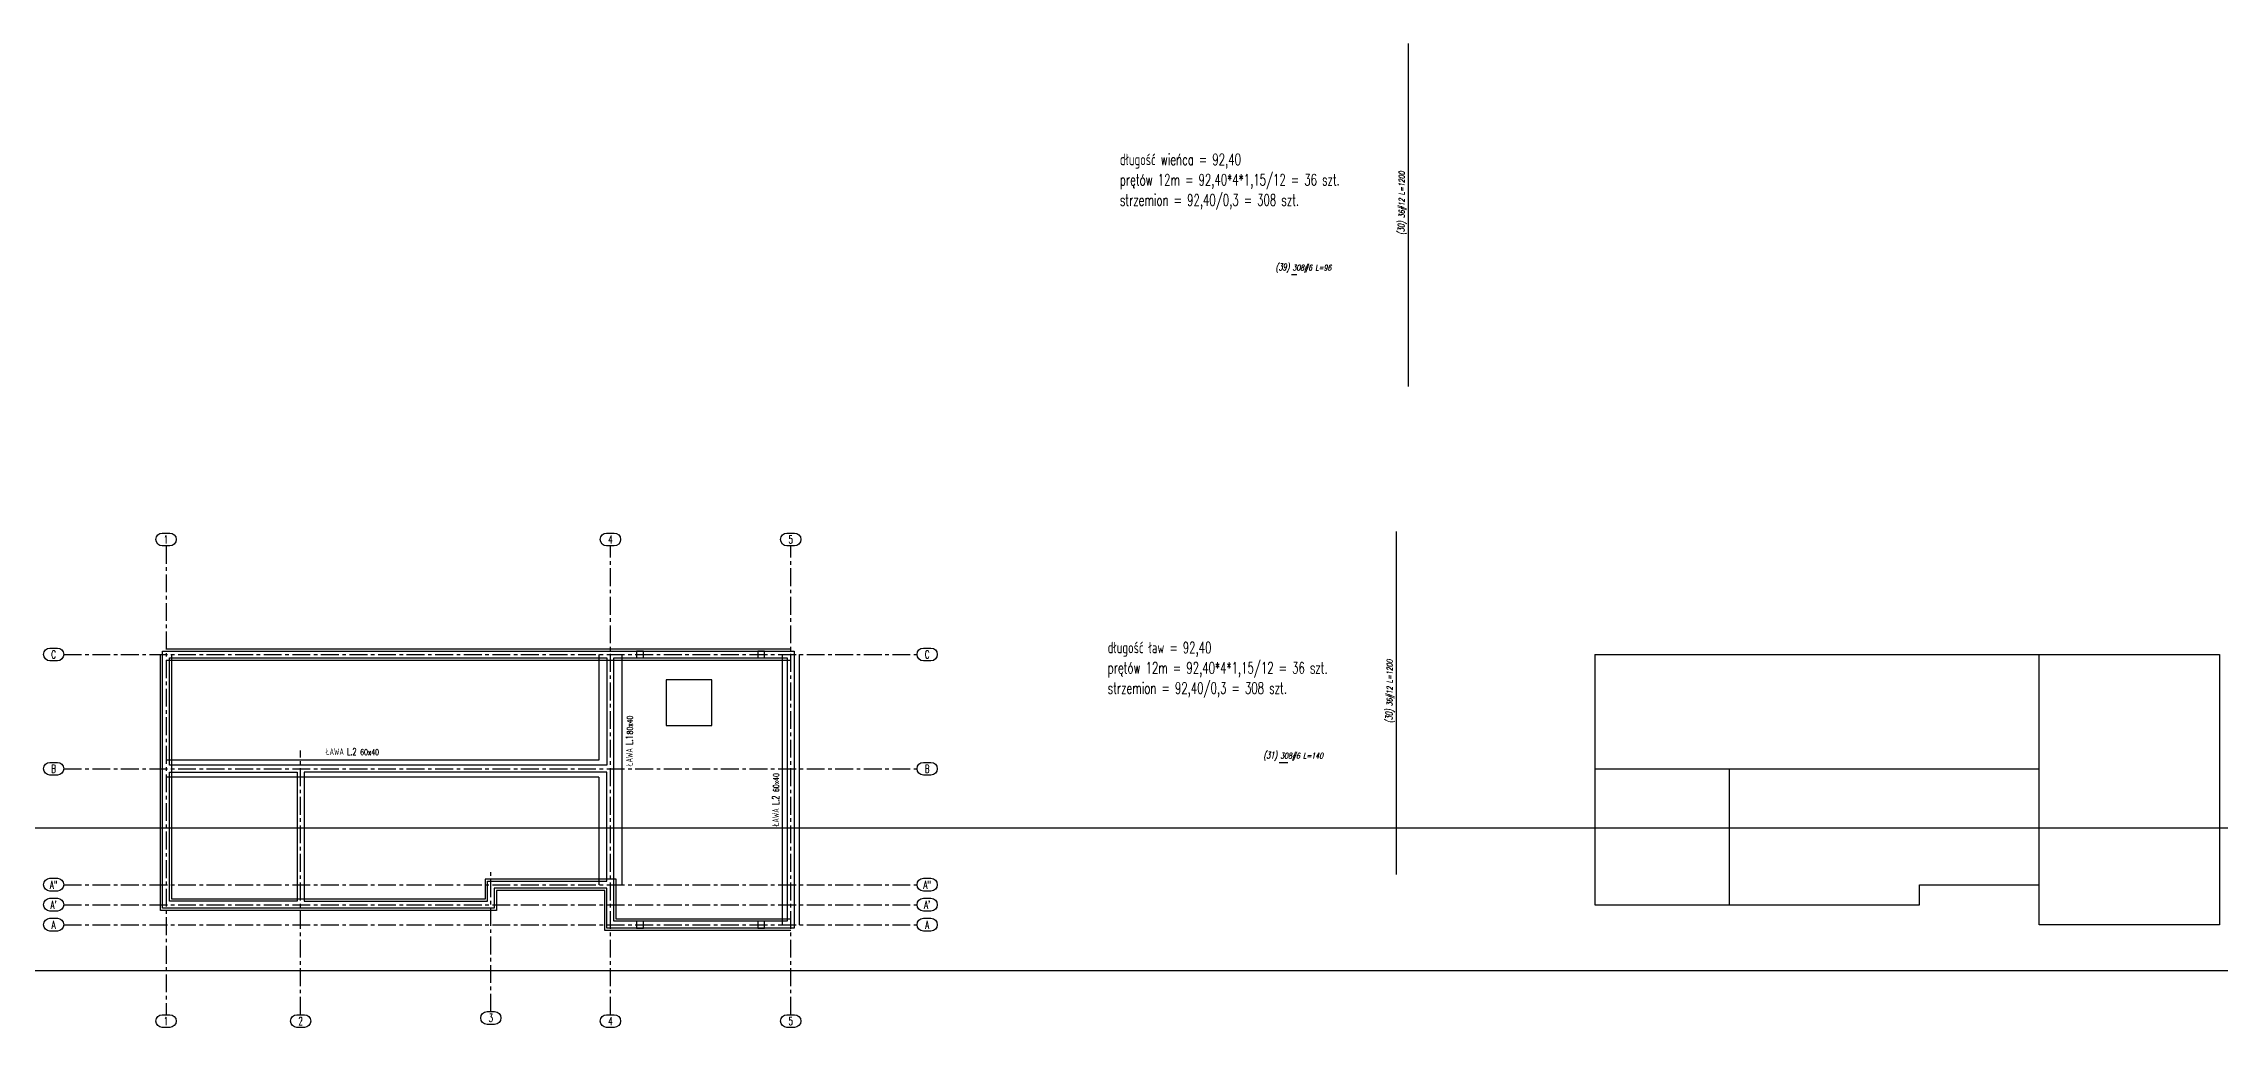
# Model space of a CAD drawing. Header units: millimetres. Extents: x -24587 to 37983, y -70862 to 338.
# Drawn here: x 30368 to 37983, y -56909 to -53465 of the extents above; entities that cross this region are included whole.
import ezdxf
from ezdxf.enums import TextEntityAlignment as Align

# ---------------------------------------------------------------- set-up
doc = ezdxf.new("R2010")
doc.units = ezdxf.units.MM
doc.header["$LTSCALE"] = 50
doc.linetypes.add('CENTER', pattern=[2, 1.25, -0.25, 0.25, -0.25])
for name, color, linetype in [('3', 3, 'Continuous'), ('K-FUNDAMENTY', 201, 'Continuous'), ('K-OSIE', 9, 'CENTER'), ('K-SCIANY', 2, 'Continuous'), ('K-SŁUPY', 131, 'Continuous'), ('K-TEXT 2.4mm', 71, 'Continuous'), ('K-TEXT 2.8mm', 101, 'Continuous'), ('K-TEXT 2mm', 254, 'Continuous'), ('K-UWAGI', 1, 'Continuous'), ('ZBROJA_PRET', 161, 'Continuous'), ('ZBROJA_ZLICZAC', 125, 'Continuous')]:
    doc.layers.add(name, color=color, linetype=linetype)
doc.styles.add('STYL_ZBROJA', font='romanszb.shx', dxfattribs={"width": 0.65, "oblique": 12})
doc.styles.add('text 2.4mm', font='romans.shx', dxfattribs={"width": 0.65})
doc.styles.add('text 2.8mm', font='romans.shx', dxfattribs={"width": 0.65})
doc.styles.add('text 2mm', font='romans.shx', dxfattribs={"width": 0.65})

# ---------------------------------------------------------------- blocks, each defined once
blk = doc.blocks.new('A$C5f19c05e')
for points in [[(0, 380), (0, -1260.9)], [(1555, -1260.9), (1555, 380)], [(2186, -1260.9), (2186, 380)], [(-358, 0), (2628.1, 0)], [(471, -1260.9), (471, -336.3)], [(-358, -400), (2628.1, -400)], [(1136.5, -1249.9), (1136.5, -753.6)], [(-358, -806), (2628.1, -806)], [(-358, -876), (2628.1, -876)], [(-358, -946), (2628.1, -946)]]:
    blk.add_lwpolyline(points)
at = {"layer": 'K-TEXT 2.4mm'}
for points in [[(-13.1, 380, -1), (-13.1, 424.8), (13.1, 424.8, -1), (13.1, 380)], [(1541.9, 380, -1), (1541.9, 424.8), (1568.1, 424.8, -1), (1568.1, 380)], [(2172.9, 380, -1), (2172.9, 424.8), (2199.1, 424.8, -1), (2199.1, 380)], [(-406.5, -22.4, -1), (-406.5, 22.4), (-380.3, 22.4, -1), (-380.3, -22.4)], [(2650.5, -22.4, -1), (2650.5, 22.4), (2676.6, 22.4, -1), (2676.6, -22.4)], [(-406.5, -422.4, -1), (-406.5, -377.6), (-380.3, -377.6, -1), (-380.3, -422.4)], [(2650.5, -422.4, -1), (2650.5, -377.6), (2676.6, -377.6, -1), (2676.6, -422.4)], [(-406.5, -828.4, -1), (-406.5, -783.6), (-380.3, -783.6, -1), (-380.3, -828.4)], [(2650.5, -828.4, -1), (2650.5, -783.6), (2676.6, -783.6, -1), (2676.6, -828.4)], [(-406.5, -898.4, -1), (-406.5, -853.6), (-380.3, -853.6, -1), (-380.3, -898.4)], [(2650.5, -898.4, -1), (2650.5, -853.6), (2676.6, -853.6, -1), (2676.6, -898.4)], [(-406.5, -968.4, -1), (-406.5, -923.6), (-380.3, -923.6, -1), (-380.3, -968.4)], [(2650.5, -968.4, -1), (2650.5, -923.6), (2676.6, -923.6, -1), (2676.6, -968.4)], [(-13.1, -1305.7, -1), (-13.1, -1260.9), (13.1, -1260.9, -1), (13.1, -1305.7)], [(457.9, -1305.7, -1), (457.9, -1260.9), (484.1, -1260.9, -1), (484.1, -1305.7)], [(1123.4, -1294.7, -1), (1123.4, -1249.9), (1149.6, -1249.9, -1), (1149.6, -1294.7)], [(1541.9, -1305.7, -1), (1541.9, -1260.9), (1568.1, -1260.9, -1), (1568.1, -1305.7)], [(2172.9, -1305.7, -1), (2172.9, -1260.9), (2199.1, -1260.9, -1), (2199.1, -1305.7)]]:
    blk.add_lwpolyline(points, format="xyb", close=True, dxfattribs=at)
at = {"layer": 'K-TEXT 2.8mm', "style": 'text 2.8mm', "width": 0.65}
for s, p in [('1', (0, 402.4)), ('4', (1555, 402.4)), ('5', (2186, 402.4)), ('C', (-393.4, 0)), ('C', (2663.6, 0)), ('B', (-393.4, -400)), ('B', (2663.6, -400)), ('A"', (-393.4, -806)), ('A"', (2663.6, -806)), ("A'", (-393.4, -876)), ("A'", (2663.6, -876)), ('A', (-393.4, -946)), ('A', (2663.6, -946)), ('1', (0, -1283.3)), ('2', (471, -1283.3)), ('3', (1136.5, -1272.3)), ('4', (1555, -1283.3)), ('5', (2186, -1283.3))]:
    blk.add_text(s, height=28, dxfattribs=at).set_placement(p, align=Align.MIDDLE_CENTER)

msp = doc.modelspace()

# ---------------------------------------------------------------- linework, layer by layer
at = {"layer": '3'}
for points in [[(35796.64, -55603.46), (37982.64, -55603.46), (37982.64, -56549.46), (37351.64, -56549.46), (37351.64, -55603.46)], [(35796.64, -55603.46), (35796.64, -56479.46), (36933.14, -56479.46), (36933.14, -56409.46), (37351.64, -56409.46)], [(35796.64, -56003.46), (37351.64, -56003.46)], [(36267.64, -56479.46), (36267.64, -56003.46)]]:
    msp.add_lwpolyline(points, dxfattribs=at)
at = {"layer": 'K-FUNDAMENTY'}
for points in [[(30796.64, -55583.46), (32982.64, -55583.46)], [(32982.64, -56569.46), (32331.64, -56569.46), (32331.64, -56429.46), (31953.14, -56429.46), (31953.14, -56499.46), (30776.64, -56499.46), (30776.64, -55603.46)], [(30796.64, -55623.46), (32982.64, -55623.46)], [(32982.64, -56529.46), (32371.64, -56529.46), (32371.64, -56389.46), (31913.14, -56389.46), (31913.14, -56459.46), (30816.64, -56459.46), (30816.64, -55603.46)], [(32311.64, -55603.46), (32311.64, -55973.46)], [(32391.64, -55603.46), (32391.64, -56409.46)], [(32952.64, -55603.46), (32952.64, -56549.46)], [(33012.64, -55603.46), (33012.64, -56549.46)], [(32311.64, -55973.46), (30796.64, -55973.46)], [(32311.64, -56033.46), (30796.64, -56033.46)], [(32311.64, -56033.46), (32311.64, -56409.46)]]:
    msp.add_lwpolyline(points, dxfattribs=at)
at = {"layer": 'K-FUNDAMENTY', "lineweight": -2}
msp.add_lwpolyline([(32547.116, -55851.73), (32707.116, -55851.73), (32707.116, -55691.73), (32547.116, -55691.73)], close=True, dxfattribs=at)
at = {"layer": 'K-SCIANY'}
for points in [[(30784.64, -55591.46), (32994.64, -55591.46), (32994.64, -56561.46), (32339.64, -56561.46), (32339.64, -56421.46), (31945.14, -56421.46), (31945.14, -56491.46), (30784.64, -56491.46)], [(30808.64, -55615.46), (32339.64, -55615.46), (32339.64, -55991.46), (30808.64, -55991.46)], [(32363.64, -55615.46), (32970.64, -55615.46), (32970.64, -56537.46), (32363.64, -56537.46)], [(30808.64, -56015.46), (31255.64, -56015.46), (31255.64, -56467.46), (30808.64, -56467.46)], [(31279.64, -56015.46), (31279.64, -56467.46), (31921.14, -56467.46), (31921.14, -56397.46), (32339.64, -56397.46), (32339.64, -56015.46)]]:
    msp.add_lwpolyline(points, close=True, dxfattribs=at)
at = {"layer": 'K-SŁUPY'}
for points in [[(32443.14, -55615.46), (32467.14, -55615.46), (32467.14, -55591.46), (32443.14, -55591.46)], [(32867.14, -55615.46), (32891.14, -55615.46), (32891.14, -55591.46), (32867.14, -55591.46)], [(32443.14, -56561.46), (32467.14, -56561.46), (32467.14, -56537.46), (32443.14, -56537.46)], [(32867.14, -56561.46), (32891.14, -56561.46), (32891.14, -56537.46), (32867.14, -56537.46)]]:
    msp.add_lwpolyline(points, close=True, dxfattribs=at)
at = {"layer": 'K-UWAGI'}
for p in [(28707.731, -56209.873), (28707.731, -56709.873)]:
    msp.add_xline(p, (1, 0), dxfattribs=at)
at = {"layer": 'ZBROJA_PRET'}
for p, q in [((35145.06, -54665.036), (35145.06, -53465.036)), ((34734.741, -54273.595), (34753.741, -54273.595)), ((35102.486, -56373.437), (35102.486, -55173.437)), ((34692.167, -55981.996), (34722.167, -55981.996))]:
    msp.add_line(p, q, dxfattribs=at)

# ---------------------------------------------------------------- block references
at = {"layer": 'K-OSIE'}
msp.add_blockref('A$C5f19c05e', (30796.64, -55603.46), dxfattribs=at)

# ---------------------------------------------------------------- texts
at = {"layer": 'K-TEXT 2.4mm', "style": 'text 2.4mm', "width": 0.65}
for s, rotation, p in [('ŁAWA L.2', 360, (31356.165, -55962.802)), ('ŁAWA L.1', 90, (32437.141, -55994.179)), ('ŁAWA L.2', 90, (32948.863, -56204.705))]:
    msp.add_text(s, height=24, rotation=rotation, dxfattribs=at).set_placement(p, align=Align.BOTTOM_LEFT)
at = {"layer": 'K-TEXT 2mm', "lineweight": -2, "style": 'text 2mm', "width": 0.65}
for s, height, p in [('długość wieńca = 92,40', 40, (34134.58, -53902.908)), ('strzemion = 92,40/0,3 = 308 szt.', 40, (34134.58, -54044.92)), ('prętów 12m = 92,40*4*1,15/12 = 36 szt.', 40, (34134.58, -53973.914)), ('długość ław = 92,40', 40, (34092.006, -55611.309)), ('prętów 12m = 92,40*4*1,15/12 = 36 szt.', 40, (34092.006, -55682.315)), ('strzemion = 92,40/0,3 = 308 szt.', 40, (34092.006, -55753.321)), ('60x40', 20, (31475.949, -55961.469))]:
    msp.add_text(s, height=height, dxfattribs=at).set_placement(p, align=Align.BOTTOM_LEFT)
for s, p in [('80x40', (32435.808, -55883.474)), ('60x40', (32947.53, -56084.921))]:
    msp.add_text(s, height=20, rotation=90, dxfattribs=at).set_placement(p, align=Align.BOTTOM_LEFT)
at = {"layer": 'ZBROJA_ZLICZAC', "char_height": 20, "attachment_point": 7, "rotation": 90, "style": 'STYL_ZBROJA'}
for insert in [(35139.06, -54135.036), (35096.486, -55843.437)]:
    msp.add_mtext('\\H24;\\C71;\\H20;\\C256;\\H24;\\C71;(30)\\H20;\\C256; 36#12 L=1200', dxfattribs=dict(at, insert=insert))
at = {"layer": 'ZBROJA_ZLICZAC', "char_height": 20, "attachment_point": 7, "style": 'STYL_ZBROJA'}
for s, insert in [('\\H24;\\C71;\\H20;\\C256;\\H24;\\C71;(39)\\H20;\\C256; 308#6 L=96', (34679.741, -54267.595)), ('\\H24;\\C71;\\H20;\\C256;\\H24;\\C71;(31)\\H20;\\C256; 308#6 L=140', (34637.167, -55975.996))]:
    msp.add_mtext(s, dxfattribs=dict(at, insert=insert))

doc.saveas('drawing.dxf')
